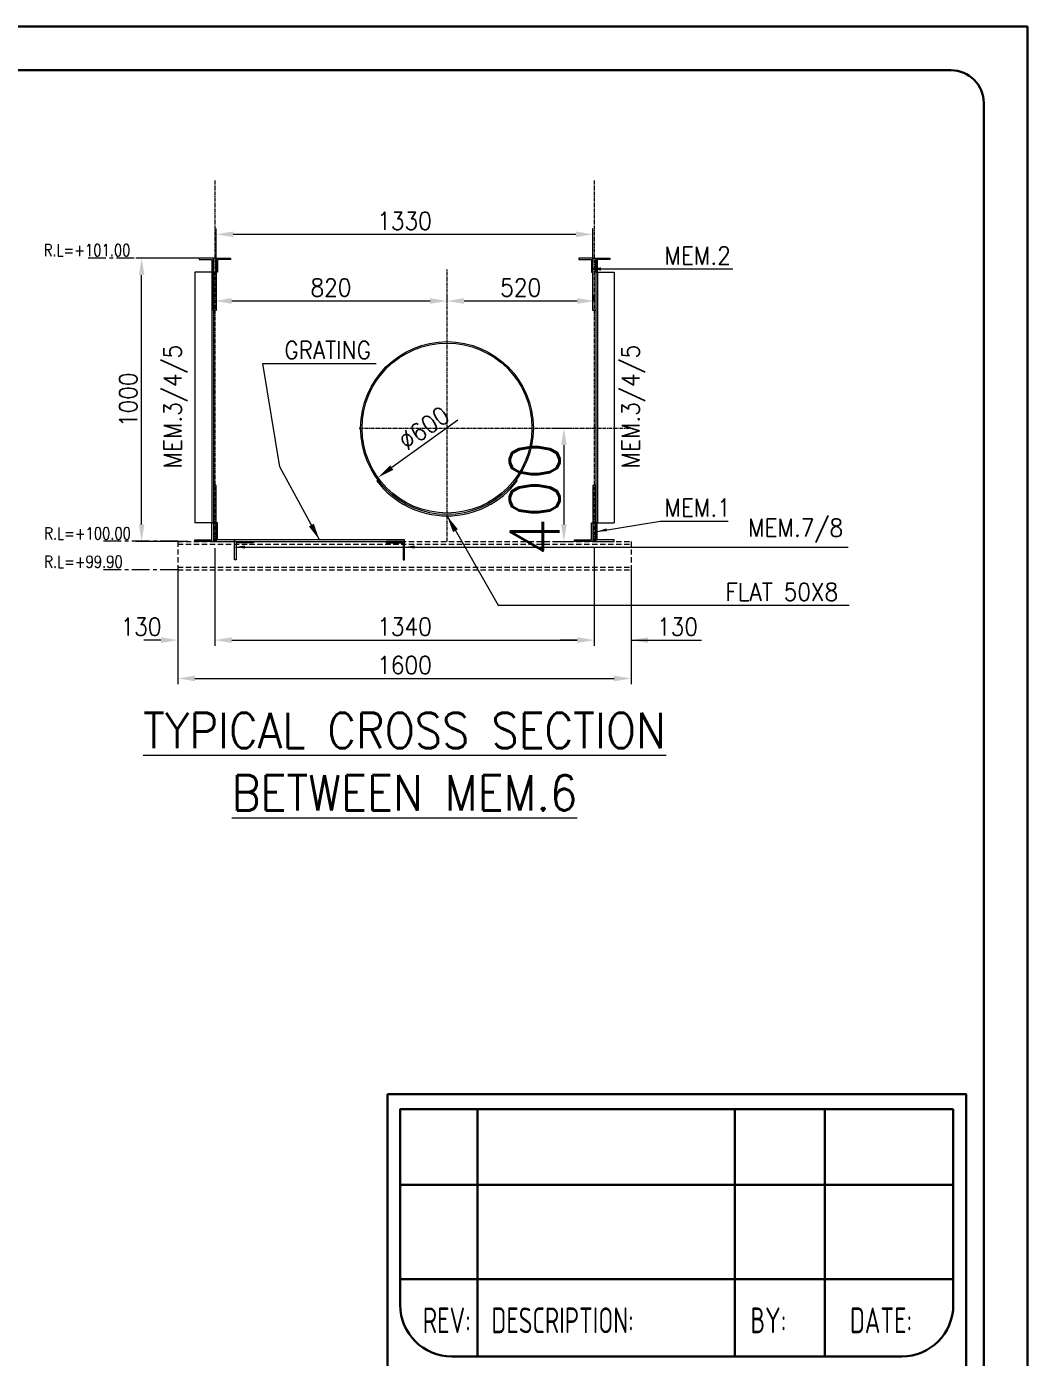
# Model space of a CAD drawing. Header units: millimetres. Extents: x 0 to 1124626, y -157535 to 82123.
# Drawn here: x 501639 to 508706, y 18121 to 27516 of the extents above; entities that cross this region are included whole.
import ezdxf
from ezdxf.enums import TextEntityAlignment as Align

# ---------------------------------------------------------------- set-up
doc = ezdxf.new("R2010")
doc.units = ezdxf.units.MM
doc.header["$MEASUREMENT"] = 0
doc.linetypes.add('CENTER', pattern=[2, 1.25, -0.25, 0.25, -0.25])
doc.linetypes.add('DASHED', pattern=[0.75, 0.5, -0.25])
for name, color, linetype, lineweight in [('CN', 253, 'Continuous', 15), ('Dim', 6, 'Continuous', 13), ('PLATE', 190, 'Continuous', 20), ('rSHEET', 2, 'Continuous', 30), ('STR', 112, 'Continuous', 18), ('STR. STEEL', 25, 'Continuous', 18), ('Text', 7, 'Continuous', 15), ('TITLE TEXT', 50, 'Continuous', 18)]:
    doc.layers.add(name, color=color, linetype=linetype, lineweight=lineweight)
doc.styles.add('MtX_romans_shx', font='romans.shx')
doc.styles.add('style1', font='romans.shx', dxfattribs={"width": 0.9, "height": 300})
doc.styles.add('TEXT3 0.75NA', font='geniso.shx', dxfattribs={"width": 0.75})
doc.dimstyles.new('2.0 DIM-1', dxfattribs={"dimscale": 40, "dimtxt": 125, "dimasz": 3, "dimexe": 1, "dimexo": 1.2, "dimgap": 0.8, "dimtad": 1, "dimdec": 0, "dimlfac": 0.5, "dimzin": 1, "dimdsep": 46, "dimtxsty": 'style1', "dimcen": 2, "dimclrd": 8, "dimclre": 8, "dimclrt": 7, "dimadec": 0, "dimazin": 0, "dimtfac": 1, "dimtdec": 0, "dimtofl": 0, "dimtmove": 1, "dimatfit": 3, "dimfxl": 1, "dimtolj": 1, "dimtzin": 0, "dimlwd": 9, "dimlwe": 9, "dimarcsym": 1})
doc.dimstyles.new('Copy of DIM-1', dxfattribs={"dimscale": 40, "dimtxt": 125, "dimasz": 3, "dimexe": 1, "dimexo": 1.2, "dimgap": 0.8, "dimtad": 1, "dimdec": 0, "dimzin": 1, "dimdsep": 46, "dimtxsty": 'style1', "dimcen": 2, "dimclrd": 8, "dimclre": 8, "dimclrt": 7, "dimadec": 0, "dimazin": 0, "dimtfac": 1, "dimtdec": 0, "dimtofl": 0, "dimtmove": 1, "dimatfit": 3, "dimfxl": 1, "dimtolj": 1, "dimtzin": 0, "dimlwd": 9, "dimlwe": 9, "dimarcsym": 1})

# ---------------------------------------------------------------- blocks, each defined once
blk = doc.blocks.new('*D1061')
at = {"layer": 'DEFPOINTS', "color": 0, "ltscale": 20, "transparency": 16777216}
for p in [(505306.4, 24682.2), (505305.3, 23882.2), (505432.5, 23882.2)]:
    blk.add_point(p, dxfattribs=at)
at = {"layer": 'Dim', "color": 8, "lineweight": 9, "ltscale": 20, "transparency": 16777216}
for p, q in [((505354.4, 24682.2), (505472.5, 24682.2)), ((505432.5, 24562.2), (505432.5, 24002.2)), ((505353.3, 23882.2), (505472.5, 23882.2))]:
    blk.add_line(p, q, dxfattribs=at)
at = {"layer": 'Dim', "color": 8, "ltscale": 20, "transparency": 16777216}
for points in [[(505452.5, 24562.2), (505412.5, 24562.2), (505432.5, 24682.2)], [(505412.5, 24002.2), (505452.5, 24002.2), (505432.5, 23882.2)]]:
    blk.add_solid(points, dxfattribs=at)
at = {"layer": 'Dim', "color": 7, "ltscale": 20, "transparency": 16777216, "insert": (505225.5, 24182.2), "char_height": 350, "attachment_point": 5, "rotation": 90, "style": 'style1'}
blk.add_mtext('\\A1;400', dxfattribs=at)
blk = doc.blocks.new('*D1062')
at = {"layer": 'DEFPOINTS', "color": 0, "ltscale": 20, "transparency": 16777216}
for p in [(502450.9, 25882.2), (502911.2, 25882.2), (502827.4, 23882.2)]:
    blk.add_point(p, dxfattribs=at)
at = {"layer": 'Dim', "color": 8, "lineweight": 9, "ltscale": 20, "transparency": 16777216}
for p, q in [((502863.2, 25882.2), (502410.9, 25882.2)), ((502450.9, 24002.2), (502450.9, 25762.2)), ((502779.4, 23882.2), (502410.9, 23882.2))]:
    blk.add_line(p, q, dxfattribs=at)
at = {"layer": 'Dim', "color": 8, "ltscale": 20, "transparency": 16777216}
for points in [[(502470.9, 25762.2), (502430.9, 25762.2), (502450.9, 25882.2)], [(502430.9, 24002.2), (502470.9, 24002.2), (502450.9, 23882.2)]]:
    blk.add_solid(points, dxfattribs=at)
at = {"layer": 'Dim', "color": 7, "ltscale": 20, "transparency": 16777216, "insert": (502356.4, 24882.2), "char_height": 125, "attachment_point": 5, "rotation": 90, "style": 'style1'}
blk.add_mtext('\\A1;1000', dxfattribs=at)
blk = doc.blocks.new('*D1063')
at = {"layer": 'DEFPOINTS', "color": 0, "ltscale": 20, "transparency": 16777216}
for p in [(505637.4, 26050.2), (505637.4, 25785.3), (502977.4, 25583.2)]:
    blk.add_point(p, dxfattribs=at)
at = {"layer": 'Dim', "color": 8, "lineweight": 9, "ltscale": 20, "transparency": 16777216}
for p, q in [((502977.4, 25631.2), (502977.4, 26090.2)), ((503097.4, 26050.2), (505517.4, 26050.2)), ((505637.4, 25833.3), (505637.4, 26090.2))]:
    blk.add_line(p, q, dxfattribs=at)
at = {"layer": 'Dim', "color": 8, "ltscale": 20, "transparency": 16777216}
for points in [[(503097.4, 26070.2), (503097.4, 26030.2), (502977.4, 26050.2)], [(505517.4, 26030.2), (505517.4, 26070.2), (505637.4, 26050.2)]]:
    blk.add_solid(points, dxfattribs=at)
at = {"layer": 'Dim', "color": 7, "ltscale": 20, "transparency": 16777216, "insert": (504307.4, 26144.7), "char_height": 125, "attachment_point": 5, "style": 'style1'}
blk.add_mtext('\\A1;1330', dxfattribs=at)
blk = doc.blocks.new('*D1064')
at = {"layer": 'DEFPOINTS', "color": 0, "ltscale": 20, "transparency": 16777216}
for p in [(502967.4, 25581.5), (504607.4, 25581.5), (504607.4, 25579.3)]:
    blk.add_point(p, dxfattribs=at)
at = {"layer": 'Dim', "color": 8, "lineweight": 9, "ltscale": 20, "transparency": 16777216}
for p, q in [((503087.4, 25579.3), (504487.4, 25579.3)), ((502967.4, 25533.5), (502967.4, 25539.3)), ((504607.4, 25533.5), (504607.4, 25539.3))]:
    blk.add_line(p, q, dxfattribs=at)
at = {"layer": 'Dim', "color": 8, "ltscale": 20, "transparency": 16777216}
for points in [[(503087.4, 25599.3), (503087.4, 25559.3), (502967.4, 25579.3)], [(504487.4, 25559.3), (504487.4, 25599.3), (504607.4, 25579.3)]]:
    blk.add_solid(points, dxfattribs=at)
at = {"layer": 'Dim', "color": 7, "ltscale": 20, "transparency": 16777216, "insert": (503787.4, 25673.8), "char_height": 125, "attachment_point": 5, "style": 'style1'}
blk.add_mtext('\\A1;820', dxfattribs=at)
blk = doc.blocks.new('*D1065')
at = {"layer": 'DEFPOINTS', "color": 0, "ltscale": 20, "transparency": 16777216}
for p in [(505647.4, 25579.3), (504607.4, 25533.5), (505647.4, 25533.5)]:
    blk.add_point(p, dxfattribs=at)
at = {"layer": 'Dim', "color": 8, "lineweight": 9, "ltscale": 20, "transparency": 16777216}
for p, q in [((504607.4, 25581.5), (504607.4, 25619.3)), ((504727.4, 25579.3), (505527.4, 25579.3)), ((505647.4, 25581.5), (505647.4, 25619.3))]:
    blk.add_line(p, q, dxfattribs=at)
at = {"layer": 'Dim', "color": 8, "ltscale": 20, "transparency": 16777216}
for points in [[(504727.4, 25599.3), (504727.4, 25559.3), (504607.4, 25579.3)], [(505527.4, 25559.3), (505527.4, 25599.3), (505647.4, 25579.3)]]:
    blk.add_solid(points, dxfattribs=at)
at = {"layer": 'Dim', "color": 7, "ltscale": 20, "transparency": 16777216, "insert": (505127.4, 25673.8), "char_height": 125, "attachment_point": 5, "style": 'style1'}
blk.add_mtext('\\A1;520', dxfattribs=at)
blk = doc.blocks.new('*D1066')
at = {"layer": 'DEFPOINTS', "color": 0, "ltscale": 20, "transparency": 16777216}
for p in [(502967.4, 23882.2), (505647.4, 23882.2), (505647.4, 23185.6)]:
    blk.add_point(p, dxfattribs=at)
at = {"layer": 'Dim', "color": 8, "lineweight": 9, "ltscale": 20, "transparency": 16777216}
for p, q in [((502967.4, 23834.2), (502967.4, 23145.6)), ((505647.4, 23834.2), (505647.4, 23145.6)), ((503087.4, 23185.6), (505527.4, 23185.6))]:
    blk.add_line(p, q, dxfattribs=at)
at = {"layer": 'Dim', "color": 8, "ltscale": 20, "transparency": 16777216}
for points in [[(503087.4, 23205.6), (503087.4, 23165.6), (502967.4, 23185.6)], [(505527.4, 23165.6), (505527.4, 23205.6), (505647.4, 23185.6)]]:
    blk.add_solid(points, dxfattribs=at)
at = {"layer": 'Dim', "color": 7, "ltscale": 20, "transparency": 16777216, "insert": (504307.4, 23280.1), "char_height": 125, "attachment_point": 5, "style": 'style1'}
blk.add_mtext('\\A1;1340', dxfattribs=at)
blk = doc.blocks.new('*D1067')
at = {"layer": 'DEFPOINTS', "color": 0, "ltscale": 20, "transparency": 16777216}
for p in [(505647.4, 23740.2), (505907.4, 23736.2), (505907.4, 23185)]:
    blk.add_point(p, dxfattribs=at)
at = {"layer": 'Dim', "color": 8, "lineweight": 9, "ltscale": 20, "transparency": 16777216}
for p, q in [((505647.4, 23692.2), (505647.4, 23145)), ((505907.4, 23688.2), (505907.4, 23145)), ((505527.4, 23185), (505407.4, 23185)), ((505907.4, 23185), (506403.5, 23185)), ((506027.4, 23185), (506147.4, 23185))]:
    blk.add_line(p, q, dxfattribs=at)
at = {"layer": 'Dim', "color": 8, "ltscale": 20, "transparency": 16777216}
for points in [[(505527.4, 23165), (505527.4, 23205), (505647.4, 23185)], [(506027.4, 23205), (506027.4, 23165), (505907.4, 23185)]]:
    blk.add_solid(points, dxfattribs=at)
at = {"layer": 'Dim', "color": 7, "ltscale": 20, "transparency": 16777216, "insert": (506234.9, 23279.5), "char_height": 125, "attachment_point": 5, "style": 'style1'}
blk.add_mtext('\\A1;130', dxfattribs=at)
blk = doc.blocks.new('*D1068')
at = {"layer": 'DEFPOINTS', "color": 0, "ltscale": 20, "transparency": 16777216}
for p in [(502707.4, 23740.2), (502967.4, 23740.2), (502707.4, 23185)]:
    blk.add_point(p, dxfattribs=at)
at = {"layer": 'Dim', "color": 8, "lineweight": 9, "ltscale": 20, "transparency": 16777216}
for p, q in [((502707.4, 23692.2), (502707.4, 23145)), ((502967.4, 23692.2), (502967.4, 23145)), ((502587.4, 23185), (502467.4, 23185)), ((503087.4, 23185), (503207.4, 23185))]:
    blk.add_line(p, q, dxfattribs=at)
at = {"layer": 'Dim', "color": 8, "ltscale": 20, "transparency": 16777216}
for points in [[(502587.4, 23165), (502587.4, 23205), (502707.4, 23185)], [(503087.4, 23205), (503087.4, 23165), (502967.4, 23185)]]:
    blk.add_solid(points, dxfattribs=at)
at = {"layer": 'Dim', "color": 7, "ltscale": 20, "transparency": 16777216, "insert": (502446.8, 23279.5), "char_height": 125, "attachment_point": 5, "style": 'style1'}
blk.add_mtext('\\A1;130', dxfattribs=at)
blk = doc.blocks.new('*D1069')
at = {"layer": 'DEFPOINTS', "color": 0, "ltscale": 20, "transparency": 16777216}
for p in [(502707.4, 23540.2), (505907.4, 23540.2), (505907.4, 22914.4)]:
    blk.add_point(p, dxfattribs=at)
at = {"layer": 'Dim', "color": 8, "lineweight": 9, "ltscale": 20, "transparency": 16777216}
for p, q in [((502707.4, 23492.2), (502707.4, 22874.4)), ((505907.4, 23492.2), (505907.4, 22874.4)), ((502827.4, 22914.4), (505787.4, 22914.4))]:
    blk.add_line(p, q, dxfattribs=at)
at = {"layer": 'Dim', "color": 8, "ltscale": 20, "transparency": 16777216}
for points in [[(502827.4, 22934.4), (502827.4, 22894.4), (502707.4, 22914.4)], [(505787.4, 22894.4), (505787.4, 22934.4), (505907.4, 22914.4)]]:
    blk.add_solid(points, dxfattribs=at)
at = {"layer": 'Dim', "color": 7, "ltscale": 20, "transparency": 16777216, "insert": (504307.4, 23008.9), "char_height": 125, "attachment_point": 5, "style": 'style1'}
blk.add_mtext('\\A1;1600', dxfattribs=at)
blk = doc.blocks.new('*D1070')
at = {"layer": 'DEFPOINTS', "color": 0, "ltscale": 20, "transparency": 16777216}
for p in [(505095.5, 25031.1), (504119.3, 24333.3)]:
    blk.add_point(p, dxfattribs=at)
at = {"layer": 'Dim', "color": 8, "lineweight": 9, "ltscale": 20, "transparency": 16777216}
blk.add_line((504684.7, 24737.4), (504216.9, 24403), dxfattribs=at)
at = {"layer": 'Dim', "color": 8, "ltscale": 20, "transparency": 16777216}
blk.add_solid([(504205.3, 24419.3), (504228.5, 24386.8), (504119.3, 24333.3)], dxfattribs=at)
at = {"layer": 'Dim', "color": 7, "ltscale": 20, "transparency": 16777216, "insert": (504444.7, 24682), "char_height": 125, "attachment_point": 5, "rotation": 35.55571, "style": 'style1'}
blk.add_mtext('\\A1;∅600', dxfattribs=at)

msp = doc.modelspace()

# ---------------------------------------------------------------- linework, layer by layer
at = {"layer": 'CN', "linetype": 'CENTER', "ltscale": 20}
for p, q in [((502967.3878, 26428.8508), (502967.3878, 23882.1572)), ((505647.3878, 26428.8508), (505647.3878, 23882.1572)), ((504607.3878, 23882.1572), (504607.3878, 25803.5953)), ((503987.3878, 24682.1572), (505916.0048, 24682.1572))]:
    msp.add_line(p, q, dxfattribs=at)
at = {"layer": 'CN', "linetype": 'CENTER', "ltscale": 100}
for p, q in [((502598.8745, 25882.1572), (502056.1845, 25882.1572)), ((502707.3878, 23882.5425), (502164.6978, 23882.5425)), ((502707.3878, 23682.1572), (502164.6978, 23682.1572))]:
    msp.add_line(p, q, dxfattribs=at)
at = {"layer": 'Dim', "ltscale": 20}
for points in [[(502957.3878, 25782.1572), (502957.3878, 25882.1572), (502857.3878, 25882.1572), (502857.3878, 25872.1572), (502947.3878, 25872.1572), (502947.3878, 25782.1572)], [(502977.3878, 25782.1572), (502977.3878, 25882.1572), (503077.3878, 25882.1572), (503077.3878, 25872.1572), (502987.3878, 25872.1572), (502987.3878, 25782.1572)], [(505637.3878, 25782.1572), (505637.3878, 25882.1572), (505537.3878, 25882.1572), (505537.3878, 25872.1572), (505627.3878, 25872.1572), (505627.3878, 25782.1572)], [(505657.3878, 25782.1572), (505657.3878, 25882.1572), (505757.3878, 25882.1572), (505757.3878, 25872.1572), (505667.3878, 25872.1572), (505667.3878, 25782.1572)], [(502957.3878, 24012.1572), (502957.3878, 23882.1572), (502827.3878, 23882.1572), (502827.3878, 23892.1572), (502947.3878, 23892.1572), (502947.3878, 24012.1572)], [(502977.3878, 24012.1572), (502977.3878, 23882.1572), (503107.3878, 23882.1572), (503107.3878, 23892.1572), (502987.3878, 23892.1572), (502987.3878, 24012.1572)], [(505637.3878, 24012.1572), (505637.3878, 23882.1572), (505507.3878, 23882.1572), (505507.3878, 23892.1572), (505627.3878, 23892.1572), (505627.3878, 24012.1572)], [(505657.3878, 24012.1572), (505657.3878, 23882.1572), (505787.3878, 23882.1572), (505787.3878, 23892.1572), (505667.3878, 23892.1572), (505667.3878, 24012.1572)], [(503107.3878, 23752.1572), (503107.3878, 23882.1572), (503237.3878, 23882.1572), (503237.3878, 23872.1572), (503117.3878, 23872.1572), (503117.3878, 23752.1572)], [(504307.3878, 23752.1572), (504307.3878, 23882.1572), (504177.3878, 23882.1572), (504177.3878, 23872.1572), (504297.3878, 23872.1572), (504297.3878, 23752.1572)]]:
    msp.add_lwpolyline(points, close=True, dxfattribs=at)
at = {"layer": 'Dim', "color": 2, "ltscale": 20}
msp.add_lwpolyline([(503107.3878, 23892.1572), (503107.3878, 23882.1572), (504307.3878, 23882.1572), (504307.3878, 23892.1572), (503105.7032, 23892.1572)], dxfattribs=at)
at = {"layer": 'Dim', "ltscale": 20}
for radius in [610, 600]:
    msp.add_circle((504607.3878, 24682.1572), radius, dxfattribs=at)
msp.add_arc((504607.3878, 24682.1572), 620, 216.67258726, 323.32741274, dxfattribs=at)
at = {"layer": 'PLATE', "ltscale": 20}
for points in [[(502977.3878, 25512.9263), (502957.3878, 25512.9263), (502957.3878, 25882.1572), (502977.3878, 25882.1572)], [(505657.3878, 25512.9263), (505637.3878, 25512.9263), (505637.3878, 25882.1572), (505657.3878, 25882.1572)], [(502977.3878, 24276.8657), (502957.3878, 24276.8657), (502957.3878, 23882.1572), (502977.3878, 23882.1572)], [(505657.3878, 24276.8657), (505637.3878, 24276.8657), (505637.3878, 23882.1572), (505657.3878, 23882.1572)]]:
    msp.add_lwpolyline(points, close=True, dxfattribs=at)
at = {"layer": 'rSHEET'}
for p, q in [((504822.2115, 19873.7175), (504822.2115, 18127.8409)), ((506638.6785, 19873.7175), (506638.6785, 18127.8409)), ((507274.442, 19873.7175), (507274.442, 18127.8409)), ((508182.6755, 19338.8189), (504277.2713, 19338.8189)), ((508182.6755, 18672.781), (504277.2713, 18672.781))]:
    msp.add_line(p, q, dxfattribs=at)
msp.add_lwpolyline([(476335.2635, 4628.0791), (508705.803, 4628.0791), (508705.803, 27516.3626), (476335.2635, 27516.3626)], close=True, dxfattribs=at)
for points in [[(476874.7725, 4935.7919), (508166.294, 4935.7919, 0.414213562), (508397.5121, 5167.01), (508397.5121, 26977.4317, 0.414213562), (508166.294, 27208.6498), (476874.7725, 27208.6498, 0.414213562), (476643.5544, 26977.4317), (476643.5544, 5167.01, 0.414213562)], [(504186.448, 19979.2647), (508273.4988, 19979.2647), (508273.4988, 5414.6358, -0.414213562), (507910.2054, 5051.3424), (504549.7414, 5051.3424, -0.414213562), (504186.448, 5414.6358)], [(508182.6755, 19873.7175), (508182.6755, 18491.1343, -0.414213562), (507819.3821, 18127.8409), (504640.5647, 18127.8409, -0.414213562), (504277.2713, 18491.1343), (504277.2713, 19873.7175)]]:
    msp.add_lwpolyline(points, format="xyb", close=True, dxfattribs=at)
at = {"layer": 'STR', "color": 252, "linetype": 'DASHED', "ltscale": 75, "true_color": 0x939598}
for p, q in [((502707.3878, 23882.1572), (505907.3878, 23882.1572)), ((502707.3878, 23882.1572), (502707.3878, 23682.1572)), ((505907.3878, 23882.1572), (505907.3878, 23682.1572)), ((502707.3878, 23863.3572), (505907.3878, 23863.3572)), ((502707.3878, 23700.9572), (505907.3878, 23700.9572)), ((502707.3878, 23682.1572), (505907.3878, 23682.1572))]:
    msp.add_line(p, q, dxfattribs=at)
at = {"layer": 'STR. STEEL', "ltscale": 20}
for p, q in [((502827.3878, 25782.1572), (502827.3878, 24012.1572)), ((502957.3878, 25782.1572), (502827.3878, 25782.1572)), ((502945.3878, 25782.1572), (502945.3878, 24012.1572)), ((502957.3878, 25785.3314), (502957.3878, 24012.1572)), ((505657.3878, 25782.1572), (505657.3878, 24012.1572)), ((505657.3878, 25782.1572), (505787.3878, 25782.1572)), ((505657.3878, 25782.1572), (505787.3878, 25782.1572)), ((505669.3878, 25782.1572), (505669.3878, 24012.1572)), ((505787.3878, 25782.1572), (505787.3878, 24012.1572)), ((502957.3878, 24012.1572), (502827.3878, 24012.1572)), ((505657.3878, 24012.1572), (505787.3878, 24012.1572))]:
    msp.add_line(p, q, dxfattribs=at)

# ---------------------------------------------------------------- texts
at = {"layer": 'Dim', "color": 7, "ltscale": 20, "char_height": 125, "attachment_point": 7, "style": 'style1'}
for s, insert in [('\\A1;MEM.2', (506143.5482, 25837.5135)), ('\\A1;GRATING ', (503458.4929, 25170.0178)), ('\\A1;MEM.1', (506143.5482, 24057.6203)), ('\\A1;MEM.7/8', (506734.1482, 23874.1572)), ('\\A1;FLAT 50X8', (506574.608, 23463.1263))]:
    msp.add_mtext(s, dxfattribs=dict(at, insert=insert))
at = {"layer": 'Dim', "color": 7, "ltscale": 20, "char_height": 125, "rotation": 90, "style": 'style1'}
for insert, attachment_point in [((502607.1139, 24397.1903), 1), ((506007.6617, 24397.1903), 7)]:
    msp.add_mtext('\\A1;MEM.3/4/5', dxfattribs=dict(at, insert=insert, attachment_point=attachment_point))
at = {"layer": 'rSHEET', "style": 'TEXT3 0.75NA', "width": 0.75}
for s, height, p in [('REV:', 181.6467, (504436.447, 18292.0855)), ('DESCRIPTION:', 181.646704, (504920.6738, 18292.0855)), ('BY:', 181.6467, (506749.7633, 18292.0855)), ('DATE:', 181.6467, (507452.4606, 18292.0855))]:
    msp.add_text(s, height=height, dxfattribs=at).set_placement(p)
at = {"layer": 'Text', "ltscale": 20, "style": 'style1', "width": 0.8}
for s, p in [('R.L=+101.00', (501759.5908, 25895.9175)), ('R.L=+100.00', (501763.0193, 23896.3028)), ('R.L=+99.90', (501763.0193, 23695.9175))]:
    msp.add_text(s, height=85, dxfattribs=at).set_placement(p)
at = {"layer": 'TITLE TEXT', "color": 1, "ltscale": 20, "style": 'MtX_romans_shx', "width": 0.9}
for s, p in [('%%UTYPICAL CROSS SECTION', (504307.3878, 22421.962)), ('%%UBETWEEN MEM.6', (504307.3878, 21981.3006))]:
    msp.add_text(s, height=250, dxfattribs=at).set_placement(p, align=Align.CENTER)

# ---------------------------------------------------------------- dimensions: what is measured, and where the dimension line sits
at = {"layer": 'Dim', "ltscale": 20}
for base, p1, p2, picture, middle in [((505637.3878, 26050.2127), (502977.3878, 25583.1572), (505637.3878, 25785.3314), '*D1063', (504307.3878, 26144.7127)), ((504607.3878, 25579.3433), (502967.3878, 25581.4604), (504607.3878, 25581.4604), '*D1064', (503787.3878, 25673.8433)), ((505647.3878, 25579.3433), (504607.3878, 25533.4604), (505647.3878, 25533.4604), '*D1065', (505127.3878, 25673.8433)), ((505907.3878, 22914.4319), (502707.3878, 23540.2209), (505907.3878, 23540.2209), '*D1069', (504307.3878, 23008.9319))]:
    dim = msp.add_linear_dim(base=base, p1=p1, p2=p2, dimstyle='2.0 DIM-1', dxfattribs=at)
    dim.commit()
    dim.dimension.update_dxf_attribs({"geometry": picture, "text_midpoint": middle})
dim = msp.add_linear_dim(base=(502450.8967, 25882.1572), p1=(502827.3878, 23882.1572), p2=(502911.2129, 25882.1572), angle=90, dimstyle='2.0 DIM-1', dxfattribs=at)
dim.commit()
dim.dimension.update_dxf_attribs({"geometry": '*D1062', "text_midpoint": (502356.3967, 24882.1572)})
dim = msp.add_diameter_dim_2p(p1=(505095.5181, 25031.0537), p2=(504119.2575, 24333.2607), dimstyle='2.0 DIM-1', dxfattribs=at)
dim.commit()
dim.dimension.update_dxf_attribs({"geometry": '*D1070', "text_midpoint": (504499.6214, 24605.13), "dimtype": 163})
dim = msp.add_linear_dim(base=(505432.5322, 23882.1572), p1=(505306.3781, 24682.1572), p2=(505305.2739, 23882.1572), angle=90, text='400', dimstyle='Copy of DIM-1', dxfattribs=at)
dim.commit()
dim.dimension.update_dxf_attribs({"geometry": '*D1061', "text_midpoint": (505432.5322, 24182.1572), "dimtype": 160})
dim = msp.add_linear_dim(base=(505647.3878, 23185.621), p1=(502967.3878, 23882.1572), p2=(505647.3878, 23882.1572), dimstyle='2.0 DIM-1', override={"dimtxsty": 'style1'}, dxfattribs=at)
dim.commit()
dim.dimension.update_dxf_attribs({"geometry": '*D1066', "text_midpoint": (504307.3878, 23280.121)})
dim = msp.add_linear_dim(base=(502707.3878, 23185.0461), p1=(502967.3878, 23740.2209), p2=(502707.3878, 23740.2209), angle=180, dimstyle='2.0 DIM-1', dxfattribs=at)
dim.commit()
dim.dimension.update_dxf_attribs({"geometry": '*D1068', "text_midpoint": (502446.7528, 23185.0461), "dimtype": 160})
dim = msp.add_linear_dim(base=(505907.3878, 23185.0461), p1=(505647.3878, 23740.2209), p2=(505907.3878, 23736.2234), dimstyle='2.0 DIM-1', dxfattribs=at)
dim.commit()
dim.dimension.update_dxf_attribs({"geometry": '*D1067', "text_midpoint": (506234.9087, 23127.0912), "dimtype": 160})

# ---------------------------------------------------------------- leaders
at = {"layer": 'Dim', "ltscale": 20, "annotation_type": 0, "has_hookline": 1, "hookline_direction": 0}
for points, text_width in [([(505626.7878, 25805.5135), (506111.5482, 25805.5135)], 482.1429), ([(505667.3878, 23952.1572), (506111.5482, 24025.6203)], 450), ([(503113.3878, 23842.1572), (505508.1482, 23842.1572)], 707.1429), ([(504310.768, 23842.1572), (506702.1482, 23842.1572)], 707.1429)]:
    msp.add_leader(points, dimstyle='Copy of DIM-1', override={"dimasz": 1.7}, dxfattribs=dict(at, text_width=text_width))
for points, text_width in [([(503706.5455, 23892.1572), (503426.4929, 24407.2964), (503306.4929, 25138.0178), (503426.4929, 25138.0178)], 648.2143), ([(504607.3878, 24062.1572), (504967.3878, 23431.1263), (506542.608, 23431.1263)], 873.2143)]:
    msp.add_leader(points, dimstyle='2.0 DIM-1', dxfattribs=dict(at, text_width=text_width))

doc.saveas('drawing.dxf')
